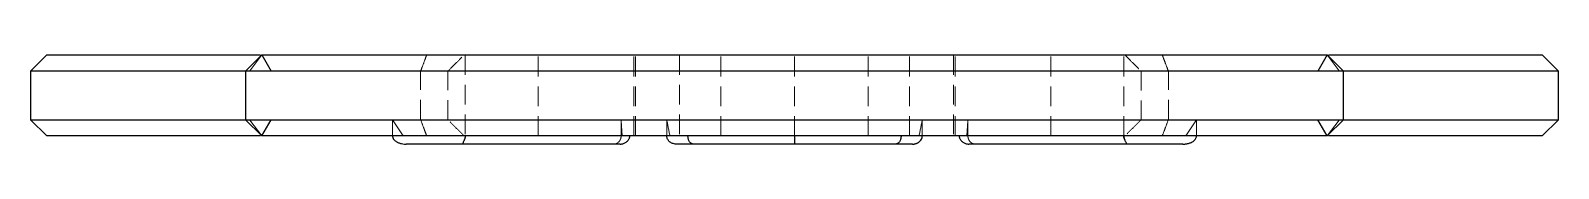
# Model space of a CAD drawing. Header units: millimetres. Extents: x 34 to 225, y 46 to 160.
# Drawn here: x 34 to 132, y 154.2 to 159.9 of the extents above; entities that cross this region are included whole.
import ezdxf

# ---------------------------------------------------------------- set-up
doc = ezdxf.new("R2010")
doc.units = ezdxf.units.MM
doc.linetypes.add('HIDDEN', pattern=[1.905, 1.27, -0.635])

msp = doc.modelspace()

# ---------------------------------------------------------------- linework, layer by layer
at = {"color": 7, "linetype": 'Continuous', "lineweight": 25}
for p, q in [((35.074, 159.927), (34.036, 158.889)), ((35.074, 159.927), (35.964, 159.927)), ((48.857, 159.927), (47.819, 158.889)), ((48.857, 159.927), (49.459, 158.889)), ((117.143, 159.927), (116.541, 158.889)), ((118.181, 158.889), (117.143, 159.927)), ((130.036, 159.927), (130.926, 159.927)), ((131.964, 158.889), (130.926, 159.927)), ((34.036, 158.889), (34.036, 155.777)), ((36.707, 158.889), (34.036, 158.889)), ((47.819, 158.889), (47.819, 155.777)), ((49.459, 158.889), (47.819, 158.889)), ((118.181, 158.889), (116.541, 158.889)), ((118.181, 155.777), (118.181, 158.889)), ((131.964, 158.889), (129.293, 158.889)), ((131.964, 155.777), (131.964, 158.889)), ((34.036, 155.777), (35.074, 154.739)), ((34.036, 155.777), (36.707, 155.777)), ((47.819, 155.777), (48.857, 154.739)), ((47.819, 155.777), (49.459, 155.777)), ((48.857, 154.739), (49.459, 155.777)), ((117.143, 154.739), (116.541, 155.777)), ((116.541, 155.777), (118.181, 155.777)), ((117.143, 154.739), (118.181, 155.777)), ((129.293, 155.777), (131.964, 155.777)), ((130.926, 154.739), (131.964, 155.777)), ((35.964, 154.739), (35.074, 154.739)), ((130.926, 154.739), (130.036, 154.739)), ((61.711, 154.22), (58.101, 154.22)), ((76.535, 154.22), (75.432, 154.22)), ((90.568, 154.22), (89.465, 154.22)), ((107.899, 154.22), (104.289, 154.22))]:
    msp.add_line(p, q, dxfattribs=at)
at = {"color": 7, "linetype": 'HIDDEN', "lineweight": 18}
for p, q in [((48.857, 159.927), (48.078, 158.889)), ((61.892, 159.927), (61.892, 154.739)), ((66.579, 154.739), (66.579, 159.927)), ((72.703, 154.739), (72.703, 159.927)), ((72.812, 154.739), (72.812, 159.927)), ((75.631, 159.927), (75.631, 154.739)), ((78.273, 154.739), (78.273, 159.927)), ((83, 154.739), (83, 159.927)), ((87.727, 154.739), (87.727, 159.927)), ((90.369, 154.739), (90.369, 159.927)), ((93.188, 159.927), (93.188, 154.739)), ((93.297, 154.739), (93.297, 159.927)), ((99.421, 154.739), (99.421, 159.927)), ((104.108, 154.739), (104.108, 159.927)), ((117.143, 159.927), (117.922, 158.889)), ((47.946, 158.889), (47.819, 158.889)), ((59.038, 155.777), (59.038, 158.889)), ((60.789, 155.756), (60.789, 158.91)), ((105.211, 158.91), (105.211, 155.756)), ((106.962, 155.777), (106.962, 158.889)), ((106.962, 158.889), (108.243, 158.889)), ((118.181, 158.889), (117.878, 158.889)), ((47.819, 155.777), (48.122, 155.777)), ((48.857, 154.739), (48.078, 155.777)), ((57.238, 154.739), (57.238, 155.777)), ((59.038, 155.776), (57.757, 155.777)), ((71.886, 154.739), (71.886, 155.777)), ((74.811, 154.739), (74.811, 155.777)), ((91.189, 154.739), (91.189, 155.776)), ((94.114, 154.739), (94.114, 155.776)), ((108.762, 154.739), (108.762, 155.777)), ((117.143, 154.739), (117.922, 155.777)), ((118.054, 155.777), (118.151, 155.777))]:
    msp.add_line(p, q, dxfattribs=at)
for centre, major_axis, ratio, start_param, end_param in [((70.436, 354.681), (-186.44, 2818.711), 0.004145, 1.641147, 1.641516), ((70.265, 356.232), (-287.106, 1497.648), 0.022007, 1.700826, 1.701525), ((92.919, 342.078), (250.547, 1310.998), 0.025167, 4.573811, 4.574611), ((98.404, 397.801), (258.197, 3897.94), 0.003005, 4.650191, 4.650458)]:
    msp.add_ellipse(centre, major_axis=major_axis, ratio=ratio, start_param=start_param, end_param=end_param, dxfattribs=at)
at = {"color": 7, "linetype": 'Continuous', "lineweight": 25}
for points, knots in [([(35.964, 159.927), (36.659, 159.927), (38.051, 159.927), (40.239, 159.927), (42.279, 159.927), (44.149, 159.927), (45.827, 159.927), (47.362, 159.927), (48.372, 159.927), (48.772, 159.927)], [0, 0, 0, 0, 0.182406, 0.365066, 0.54769, 0.671496, 0.795365, 0.91907, 1, 1, 1, 1]), ([(48.857, 159.927), (50.049, 159.927), (51.365, 159.927), (54.066, 159.927), (55.467, 159.927), (58.321, 159.927), (59.761, 159.927), (62.649, 159.927), (64.098, 159.927), (68.454, 159.927), (71.362, 159.927), (77.179, 159.927), (80.089, 159.927), (83, 159.927)], [0, 0, 0, 0, 0.00841271, 0.00841271, 0.01682541, 0.01682541, 0.02523812, 0.02523812, 0.03365082, 0.03365082, 0.05047623, 0.05047623, 0.06730164, 0.06730164, 0.06730164, 0.06730164]), ([(83, 159.927), (85.912, 159.927), (88.824, 159.927), (94.644, 159.927), (97.553, 159.927), (101.913, 159.927), (103.363, 159.927), (106.25, 159.927), (107.688, 159.927), (110.536, 159.927), (111.96, 159.927), (114.661, 159.927), (115.947, 159.927), (117.143, 159.927)], [0, 0, 0, 0, 0.01670521, 0.01670521, 0.03341042, 0.03341042, 0.04176303, 0.04176303, 0.05011563, 0.05011563, 0.05846824, 0.05846824, 0.06682085, 0.06682085, 0.06682085, 0.06682085]), ([(117.228, 159.927), (117.562, 159.927), (118.647, 159.927), (120.398, 159.927), (122.453, 159.927), (124.77, 159.927), (127.324, 159.927), (129.132, 159.927), (130.036, 159.927)], [0, 0, 0, 0, 0.067925, 0.220775, 0.373935, 0.527001, 0.763464, 1, 1, 1, 1]), ([(47.819, 158.889), (47.358, 158.889), (46.39, 158.889), (44.706, 158.889), (42.776, 158.889), (40.679, 158.889), (38.651, 158.889), (37.355, 158.889), (36.707, 158.889)], [0, 0, 0, 0, 0.110447, 0.232066, 0.423016, 0.614021, 0.807001, 1, 1, 1, 1]), ([(83, 158.889), (80.143, 158.889), (77.287, 158.889), (73.004, 158.889), (71.576, 158.888), (68.722, 158.888), (67.296, 158.888), (64.447, 158.89), (63.026, 158.889), (60.899, 158.889), (60.191, 158.889), (58.778, 158.889), (58.073, 158.889), (56.675, 158.889), (55.982, 158.889), (54.609, 158.889), (53.931, 158.89), (52.929, 158.889), (52.598, 158.889), (51.941, 158.89), (51.615, 158.89), (50.658, 158.89), (50.046, 158.887), (49.459, 158.889)], [0, 0, 0, 0, 0.25, 0.25, 0.375, 0.375, 0.5, 0.5, 0.625, 0.625, 0.6875, 0.6875, 0.75, 0.75, 0.8125, 0.8125, 0.875, 0.875, 0.90625, 0.90625, 0.9375, 0.9375, 1, 1, 1, 1]), ([(116.541, 158.889), (115.954, 158.888), (115.341, 158.89), (114.385, 158.89), (114.059, 158.89), (113.4, 158.889), (113.068, 158.889), (111.394, 158.89), (110.017, 158.889), (107.227, 158.889), (105.81, 158.889), (102.973, 158.889), (101.551, 158.89), (98.703, 158.888), (97.277, 158.888), (94.423, 158.888), (92.995, 158.889), (88.713, 158.889), (85.857, 158.889), (83, 158.889)], [0, 0, 0, 0, 0.0625, 0.0625, 0.09375, 0.09375, 0.125, 0.125, 0.25, 0.25, 0.375, 0.375, 0.5, 0.5, 0.625, 0.625, 0.75, 0.75, 1, 1, 1, 1]), ([(129.293, 158.889), (128.59, 158.889), (127.185, 158.889), (124.971, 158.889), (122.904, 158.889), (121.001, 158.889), (119.519, 158.889), (118.55, 158.889), (118.181, 158.889)], [0, 0, 0, 0, 0.209065, 0.418448, 0.627781, 0.770007, 0.912312, 1, 1, 1, 1]), ([(36.707, 155.777), (37.41, 155.777), (38.815, 155.777), (41.029, 155.777), (43.096, 155.777), (44.999, 155.777), (46.481, 155.777), (47.45, 155.777), (47.819, 155.777)], [0, 0, 0, 0, 0.209065, 0.418447, 0.627781, 0.770006, 0.912312, 1, 1, 1, 1]), ([(49.459, 155.777), (50.046, 155.778), (50.659, 155.776), (51.615, 155.776), (51.941, 155.776), (52.6, 155.777), (52.932, 155.777), (54.606, 155.776), (55.983, 155.777), (58.773, 155.777), (60.19, 155.776), (63.027, 155.777), (64.449, 155.776), (67.297, 155.777), (68.723, 155.778), (71.577, 155.778), (73.005, 155.776), (77.287, 155.777), (80.143, 155.776), (83, 155.777)], [0, 0, 0, 0, 0.0625, 0.0625, 0.09375, 0.09375, 0.125, 0.125, 0.25, 0.25, 0.375, 0.375, 0.5, 0.5, 0.625, 0.625, 0.75, 0.75, 1, 1, 1, 1]), ([(83, 155.777), (85.857, 155.776), (88.713, 155.777), (92.996, 155.776), (94.424, 155.778), (97.278, 155.778), (98.704, 155.777), (101.553, 155.776), (102.974, 155.777), (105.101, 155.777), (105.809, 155.777), (107.222, 155.777), (107.927, 155.777), (109.325, 155.776), (110.018, 155.777), (111.391, 155.776), (112.069, 155.776), (113.071, 155.777), (113.402, 155.777), (114.059, 155.776), (114.385, 155.776), (115.342, 155.776), (115.954, 155.778), (116.541, 155.777)], [0, 0, 0, 0, 0.25, 0.25, 0.375, 0.375, 0.5, 0.5, 0.625, 0.625, 0.6875, 0.6875, 0.75, 0.75, 0.8125, 0.8125, 0.875, 0.875, 0.90625, 0.90625, 0.9375, 0.9375, 1, 1, 1, 1]), ([(118.151, 155.777), (118.622, 155.777), (119.6, 155.777), (121.294, 155.777), (123.223, 155.777), (125.321, 155.777), (127.349, 155.776), (128.645, 155.777), (129.293, 155.777)], [0, 0, 0, 0, 0.112584, 0.2339109, 0.4244021, 0.6149484, 0.8074649, 1, 1, 1, 1]), ([(48.772, 154.739), (48.438, 154.739), (47.353, 154.739), (45.602, 154.739), (43.547, 154.739), (41.23, 154.739), (38.676, 154.739), (36.868, 154.739), (35.964, 154.739)], [0, 0, 0, 0, 0.067925, 0.220775, 0.373935, 0.527001, 0.763464, 1, 1, 1, 1]), ([(83, 154.739), (80.088, 154.739), (77.176, 154.739), (71.356, 154.739), (68.447, 154.739), (64.087, 154.739), (62.637, 154.739), (59.75, 154.739), (58.312, 154.739), (55.464, 154.739), (54.04, 154.739), (51.339, 154.739), (50.053, 154.739), (48.857, 154.739)], [0, 0, 0, 0, 0.01670521, 0.01670521, 0.03341042, 0.03341042, 0.04176303, 0.04176303, 0.05011563, 0.05011563, 0.05846824, 0.05846824, 0.06682085, 0.06682085, 0.06682085, 0.06682085]), ([(57.237, 154.739), (57.238, 154.723), (57.24, 154.689), (57.253, 154.639), (57.273, 154.589), (57.303, 154.54), (57.34, 154.492), (57.386, 154.446), (57.441, 154.403), (57.503, 154.363), (57.575, 154.326), (57.655, 154.293), (57.761, 154.26), (57.91, 154.228), (58.03, 154.223), (58.101, 154.22)], [0, 0, 0, 0, 0.043438, 0.088476, 0.135896, 0.186371, 0.240462, 0.298621, 0.361217, 0.428541, 0.500832, 0.580735, 0.667337, 0.803882, 1, 1, 1, 1]), ([(61.893, 154.739), (61.892, 154.728), (61.892, 154.704), (61.888, 154.669), (61.883, 154.633), (61.874, 154.596), (61.864, 154.559), (61.851, 154.522), (61.833, 154.473), (61.806, 154.409), (61.773, 154.34), (61.747, 154.286), (61.729, 154.249), (61.719, 154.23), (61.714, 154.223), (61.712, 154.221), (61.712, 154.22), (61.712, 154.22)], [0, 0, 0, 0, 0.026165, 0.054481, 0.085804, 0.120767, 0.159835, 0.203361, 0.251641, 0.349215, 0.50174, 0.64174, 0.751386, 0.875624, 0.937915, 0.969179, 1, 1, 1, 1]), ([(71.824, 154.22), (71.848, 154.221), (71.898, 154.223), (71.971, 154.236), (72.051, 154.258), (72.137, 154.295), (72.221, 154.348), (72.296, 154.412), (72.359, 154.485), (72.402, 154.556), (72.426, 154.62), (72.437, 154.66), (72.442, 154.69), (72.444, 154.717), (72.445, 154.732), (72.445, 154.739)], [0, 0, 0, 0, 0.077444, 0.16125, 0.250759, 0.36569, 0.498648, 0.623066, 0.7484, 0.873576, 0.92377, 0.952452, 0.97509, 0.987889, 1, 1, 1, 1]), ([(75.432, 154.22), (75.408, 154.221), (75.34, 154.223), (75.234, 154.243), (75.126, 154.284), (75.034, 154.337), (74.956, 154.403), (74.892, 154.482), (74.846, 154.567), (74.817, 154.653), (74.813, 154.711), (74.811, 154.739)], [0, 0, 0, 0, 0.087754, 0.249272, 0.389457, 0.499834, 0.621117, 0.731321, 0.830582, 0.91961, 1, 1, 1, 1]), ([(76.535, 154.22), (76.52, 154.221), (76.492, 154.222), (76.45, 154.232), (76.403, 154.251), (76.352, 154.283), (76.297, 154.336), (76.25, 154.403), (76.213, 154.483), (76.188, 154.567), (76.173, 154.652), (76.172, 154.711), (76.171, 154.739)], [0, 0, 0, 0, 0.082799, 0.166146, 0.250043, 0.375381, 0.499227, 0.6376, 0.749176, 0.844399, 0.926677, 1, 1, 1, 1]), ([(117.143, 154.739), (115.951, 154.739), (114.635, 154.739), (111.934, 154.739), (110.533, 154.739), (107.679, 154.739), (106.239, 154.739), (103.351, 154.739), (101.902, 154.739), (97.546, 154.739), (94.638, 154.739), (88.821, 154.739), (85.911, 154.739), (83, 154.739)], [0, 0, 0, 0, 0.00841271, 0.00841271, 0.01682541, 0.01682541, 0.02523812, 0.02523812, 0.03365082, 0.03365082, 0.05047623, 0.05047623, 0.06730164, 0.06730164, 0.06730164, 0.06730164]), ([(83, 154.739), (83, 154.716), (83, 154.664), (83.001, 154.579), (83.001, 154.483), (83.002, 154.383), (83.001, 154.296), (83, 154.233), (83, 154.224), (83, 154.22)], [0, 0, 0, 0, 0.0852019, 0.1911778, 0.3191106, 0.4685826, 0.6365162, 0.8166045, 1, 1, 1, 1]), ([(89.829, 154.739), (89.829, 154.723), (89.828, 154.689), (89.824, 154.638), (89.815, 154.588), (89.803, 154.537), (89.783, 154.475), (89.75, 154.403), (89.688, 154.313), (89.611, 154.255), (89.529, 154.225), (89.487, 154.222), (89.465, 154.22)], [0, 0, 0, 0, 0.0433093, 0.0891269, 0.1385241, 0.1923587, 0.2512952, 0.3628253, 0.5012408, 0.7500247, 0.8749163, 1, 1, 1, 1]), ([(90.568, 154.22), (90.599, 154.221), (90.656, 154.223), (90.738, 154.239), (90.809, 154.26), (90.869, 154.284), (90.92, 154.31), (90.985, 154.352), (91.062, 154.418), (91.135, 154.519), (91.181, 154.627), (91.186, 154.703), (91.189, 154.739)], [0, 0, 0, 0, 0.11151, 0.21171, 0.300617, 0.378254, 0.444659, 0.499894, 0.648594, 0.779215, 0.894868, 1, 1, 1, 1]), ([(93.555, 154.739), (93.555, 154.732), (93.555, 154.718), (93.558, 154.693), (93.563, 154.663), (93.573, 154.622), (93.598, 154.557), (93.641, 154.485), (93.704, 154.412), (93.779, 154.348), (93.863, 154.295), (93.96, 154.254), (94.062, 154.226), (94.14, 154.222), (94.176, 154.22)], [0, 0, 0, 0, 0.011562, 0.02373, 0.045329, 0.072593, 0.126422, 0.251605, 0.376946, 0.501371, 0.634323, 0.749273, 0.881418, 1, 1, 1, 1]), ([(104.107, 154.739), (104.108, 154.728), (104.108, 154.704), (104.112, 154.668), (104.118, 154.632), (104.127, 154.595), (104.137, 154.558), (104.149, 154.521), (104.168, 154.471), (104.196, 154.407), (104.236, 154.321), (104.266, 154.255), (104.282, 154.224), (104.287, 154.221), (104.289, 154.22)], [0, 0, 0, 0, 0.026654, 0.055259, 0.086696, 0.121635, 0.160564, 0.203837, 0.251711, 0.359894, 0.501756, 0.742756, 0.908878, 1, 1, 1, 1]), ([(107.899, 154.22), (107.937, 154.221), (108.008, 154.223), (108.106, 154.234), (108.187, 154.249), (108.266, 154.268), (108.345, 154.293), (108.443, 154.334), (108.545, 154.39), (108.642, 154.469), (108.71, 154.555), (108.754, 154.646), (108.76, 154.709), (108.763, 154.739)], [0, 0, 0, 0, 0.105615, 0.196321, 0.272122, 0.333029, 0.419632, 0.49963, 0.626133, 0.737156, 0.834505, 0.920855, 1, 1, 1, 1]), ([(130.036, 154.739), (129.334, 154.739), (127.928, 154.739), (125.716, 154.739), (123.654, 154.739), (121.761, 154.739), (120.061, 154.739), (118.549, 154.739), (117.581, 154.739), (117.228, 154.739)], [0, 0, 0, 0, 0.184155, 0.368576, 0.552958, 0.678037, 0.803181, 0.928151, 1, 1, 1, 1]), ([(71.824, 154.22), (71.435, 154.22), (70.567, 154.22), (69.685, 154.22), (68.36, 154.22), (67.47, 154.22), (66.147, 154.22), (65.269, 154.22), (63.967, 154.22), (62.713, 154.22), (61.968, 154.22), (61.711, 154.22)], [0, 0, 0, 0, 0.125, 0.25, 0.25, 0.5, 0.5, 0.625, 0.75, 0.875, 1, 1, 1, 1]), ([(83, 154.22), (81.913, 154.22), (80.282, 154.22), (78.107, 154.22), (77.035, 154.22), (76.535, 154.22)], [0, 0, 0, 0, 0.5, 0.75, 1, 1, 1, 1]), ([(89.465, 154.22), (88.965, 154.22), (87.893, 154.22), (85.718, 154.22), (84.087, 154.22), (83, 154.22)], [0, 0, 0, 0, 0.25, 0.5, 1, 1, 1, 1]), ([(104.289, 154.22), (104.032, 154.22), (103.287, 154.22), (102.033, 154.22), (100.731, 154.22), (99.853, 154.22), (98.53, 154.22), (97.64, 154.22), (96.315, 154.22), (95.433, 154.22), (94.565, 154.22), (94.176, 154.22)], [0, 0, 0, 0, 0.125, 0.25, 0.375, 0.5, 0.5, 0.75, 0.75, 0.875, 1, 1, 1, 1])]:
    msp.add_open_spline(points, degree=3, knots=knots, dxfattribs=at)
at = {"color": 7, "linetype": 'HIDDEN', "lineweight": 18}
for points, knots in [([(59.428, 159.927), (59.363, 159.754), (59.298, 159.581), (59.234, 159.408), (59.169, 159.235), (59.104, 159.062), (59.039, 158.889)], [0, 0, 0, 0, 0.000738685, 0.000738685, 0.000738685, 0.00147737, 0.00147737, 0.00147737, 0.00147737]), ([(60.782, 158.882), (60.956, 159.056), (61.304, 159.404), (61.652, 159.753), (61.826, 159.927)], [0, 0, 0, 0, 0.5, 1, 1, 1, 1]), ([(104.174, 159.927), (104.348, 159.753), (104.696, 159.405), (105.044, 159.056), (105.218, 158.882)], [0, 0, 0, 0, 0.5000003, 1, 1, 1, 1]), ([(106.961, 158.889), (106.896, 159.062), (106.831, 159.235), (106.766, 159.408), (106.734, 159.494), (106.702, 159.581), (106.669, 159.667), (106.637, 159.754), (106.605, 159.84), (106.572, 159.927)], [0, 0, 0, 0, 0.000738722, 0.000738722, 0.000738722, 0.001108083, 0.001108083, 0.001108083, 0.001477444, 0.001477444, 0.001477444, 0.001477444]), ([(34.149, 158.889), (34.345, 158.889), (34.738, 158.889), (35.547, 158.893), (36.56, 158.892), (37.818, 158.89), (39.204, 158.891), (41.012, 158.891), (43.283, 158.891), (46.071, 158.891), (48.621, 158.89), (50.277, 158.89), (50.912, 158.89)], [0, 0, 0, 0, 0.064351, 0.129145, 0.214987, 0.300856, 0.389066, 0.477292, 0.620014, 0.762796, 0.909145, 1, 1, 1, 1]), ([(53.639, 158.889), (53.435, 158.889), (52.565, 158.889), (51.166, 158.889), (49.495, 158.889), (48.499, 158.889), (48.01, 158.889)], [0, 0, 0, 0, 0.103652, 0.439996, 0.724803, 1, 1, 1, 1]), ([(48.078, 158.889), (48.415, 158.889), (48.94, 158.889), (49.561, 158.889), (49.784, 158.889)], [0, 0, 0, 0, 0.641654, 1, 1, 1, 1]), ([(52.886, 158.889), (53.509, 158.89), (55.026, 158.89), (57.501, 158.891), (60.289, 158.89), (63.11, 158.89), (65.946, 158.889), (68.799, 158.889), (71.673, 158.89), (74.557, 158.891), (77.446, 158.891), (80.339, 158.89), (83.238, 158.889), (86.461, 158.89), (90, 158.89), (93.846, 158.89), (97.697, 158.889), (101.543, 158.889), (105.374, 158.89), (108.824, 158.89), (111.679, 158.89), (113.255, 158.89), (113.932, 158.889)], [0, 0, 0, 0, 0.032278, 0.078612, 0.125298, 0.171985, 0.218291, 0.264598, 0.311127, 0.357656, 0.403954, 0.450252, 0.496733, 0.543214, 0.605061, 0.666936, 0.728779, 0.791824, 0.854905, 0.917936, 0.964735, 1, 1, 1, 1]), ([(56.597, 158.889), (56.807, 158.889), (57.612, 158.89), (58.432, 158.889), (59.039, 158.889)], [0, 0, 0, 0, 0.261164, 1, 1, 1, 1]), ([(59.039, 158.889), (59.217, 158.889), (59.577, 158.889), (60.092, 158.889), (60.505, 158.889), (60.757, 158.889), (60.774, 158.889), (60.781, 158.889)], [0, 0, 0, 0, 0.226578, 0.455074, 0.702495, 0.881109, 1, 1, 1, 1]), ([(105.681, 158.889), (105.671, 158.889), (105.535, 158.889), (105.358, 158.89), (105.208, 158.89), (105.225, 158.889), (105.23, 158.889)], [0, 0, 0, 0, 0.0382725, 0.4808685, 0.8444896, 1, 1, 1, 1]), ([(114.964, 158.89), (115.738, 158.89), (117.406, 158.89), (119.871, 158.892), (122.358, 158.89), (124.552, 158.89), (126.46, 158.89), (128.108, 158.89), (129.605, 158.891), (130.903, 158.89), (131.541, 158.89), (131.851, 158.889)], [0, 0, 0, 0, 0.110487, 0.238462, 0.364999, 0.492222, 0.592992, 0.693733, 0.797908, 0.902023, 1, 1, 1, 1]), ([(116.151, 158.889), (116.337, 158.889), (116.989, 158.889), (117.533, 158.889), (117.922, 158.889)], [0, 0, 0, 0, 0.284844, 1, 1, 1, 1]), ([(50.47, 155.776), (49.995, 155.776), (48.614, 155.776), (46.407, 155.775), (44.061, 155.775), (42.003, 155.776), (40.24, 155.776), (38.606, 155.776), (37.105, 155.775), (35.759, 155.775), (34.778, 155.776), (34.312, 155.776), (34.149, 155.777)], [0, 0, 0, 0, 0.06957, 0.202481, 0.335367, 0.437835, 0.540732, 0.640013, 0.739266, 0.84212, 0.944913, 1, 1, 1, 1]), ([(49.849, 155.776), (49.663, 155.776), (49.011, 155.776), (48.467, 155.776), (48.078, 155.777)], [0, 0, 0, 0, 0.284844, 1, 1, 1, 1]), ([(57.238, 155.776), (56.307, 155.776), (54.63, 155.776), (52.996, 155.776), (52.269, 155.776)], [0, 0, 0, 0, 0.554841, 1, 1, 1, 1]), ([(59.039, 155.777), (59.104, 155.604), (59.169, 155.431), (59.234, 155.258), (59.266, 155.171), (59.298, 155.085), (59.331, 154.998), (59.363, 154.912), (59.395, 154.825), (59.428, 154.739)], [0, 0, 0, 0, 0.000738722, 0.000738722, 0.000738722, 0.001108083, 0.001108083, 0.001108083, 0.001477444, 0.001477444, 0.001477444, 0.001477444]), ([(61.826, 154.739), (61.652, 154.913), (61.304, 155.261), (60.956, 155.609), (60.782, 155.783)], [0, 0, 0, 0, 0.5, 1, 1, 1, 1]), ([(105.218, 155.784), (105.044, 155.61), (104.696, 155.261), (104.348, 154.913), (104.174, 154.739)], [0, 0, 0, 0, 0.5, 1, 1, 1, 1]), ([(106.961, 155.777), (106.782, 155.777), (106.423, 155.776), (105.909, 155.777), (105.49, 155.776), (105.245, 155.777), (105.188, 155.777), (105.294, 155.776), (105.469, 155.776), (105.615, 155.777), (105.634, 155.777)], [0, 0, 0, 0, 0.164508, 0.330408, 0.510049, 0.639733, 0.741123, 0.842666, 0.979224, 1, 1, 1, 1]), ([(106.572, 154.739), (106.637, 154.912), (106.702, 155.085), (106.766, 155.258), (106.831, 155.431), (106.896, 155.604), (106.961, 155.777)], [0, 0, 0, 0, 0.000738685, 0.000738685, 0.000738685, 0.00147737, 0.00147737, 0.00147737, 0.00147737]), ([(109.403, 155.777), (109.193, 155.777), (108.388, 155.776), (107.568, 155.776), (106.961, 155.776)], [0, 0, 0, 0, 0.261164, 1, 1, 1, 1]), ([(113.085, 155.776), (112.614, 155.776), (111.195, 155.776), (109.737, 155.776), (108.762, 155.775)], [0, 0, 0, 0, 0.332067, 1, 1, 1, 1]), ([(112.361, 155.777), (112.565, 155.777), (113.435, 155.777), (114.834, 155.777), (116.505, 155.777), (117.501, 155.777), (117.99, 155.777)], [0, 0, 0, 0, 0.103652, 0.439996, 0.724803, 1, 1, 1, 1]), ([(131.851, 155.777), (131.655, 155.777), (131.262, 155.777), (130.453, 155.773), (129.44, 155.774), (128.182, 155.776), (126.796, 155.775), (124.991, 155.774), (122.72, 155.777), (120.023, 155.774), (117.56, 155.776), (116, 155.776), (115.361, 155.776)], [0, 0, 0, 0, 0.065194, 0.130837, 0.217804, 0.304798, 0.394163, 0.483546, 0.627597, 0.772789, 0.906934, 1, 1, 1, 1]), ([(117.922, 155.777), (117.585, 155.776), (117.06, 155.776), (116.439, 155.776), (116.216, 155.776)], [0, 0, 0, 0, 0.641654, 1, 1, 1, 1]), ([(61.92, 154.739), (61.912, 154.689), (61.9, 154.609), (61.858, 154.538), (61.843, 154.512)], [0, 0, 0, 0, 0.631536, 1, 1, 1, 1]), ([(71.405, 154.22), (71.425, 154.221), (71.465, 154.223), (71.521, 154.235), (71.571, 154.251), (71.615, 154.271), (71.653, 154.294), (71.684, 154.316), (71.731, 154.356), (71.789, 154.42), (71.845, 154.52), (71.88, 154.628), (71.884, 154.703), (71.886, 154.739)], [0, 0, 0, 0, 0.096123, 0.183986, 0.263597, 0.334972, 0.398129, 0.453097, 0.499921, 0.647199, 0.777495, 0.893732, 1, 1, 1, 1]), ([(94.595, 154.22), (94.577, 154.221), (94.523, 154.223), (94.441, 154.244), (94.356, 154.285), (94.279, 154.343), (94.212, 154.421), (94.158, 154.523), (94.122, 154.631), (94.117, 154.704), (94.114, 154.739)], [0, 0, 0, 0, 0.086495, 0.249567, 0.38966, 0.500064, 0.648495, 0.780719, 0.897189, 1, 1, 1, 1]), ([(104.157, 154.512), (104.142, 154.538), (104.1, 154.609), (104.088, 154.689), (104.08, 154.739)], [0, 0, 0, 0, 0.368461, 1, 1, 1, 1])]:
    msp.add_open_spline(points, degree=3, knots=knots, dxfattribs=at)
for points in [[(57.237, 155.777), (57.462, 155.431), (57.687, 155.085), (57.911, 154.739)], [(74.811, 155.776), (73.834, 155.776), (72.859, 155.776), (71.886, 155.776)], [(94.114, 155.776), (93.141, 155.775), (92.166, 155.775), (91.189, 155.775)], [(108.763, 155.776), (108.538, 155.43), (108.313, 155.085), (108.089, 154.739)]]:
    msp.add_open_spline(points, degree=3, dxfattribs=at)

doc.saveas('drawing.dxf')
